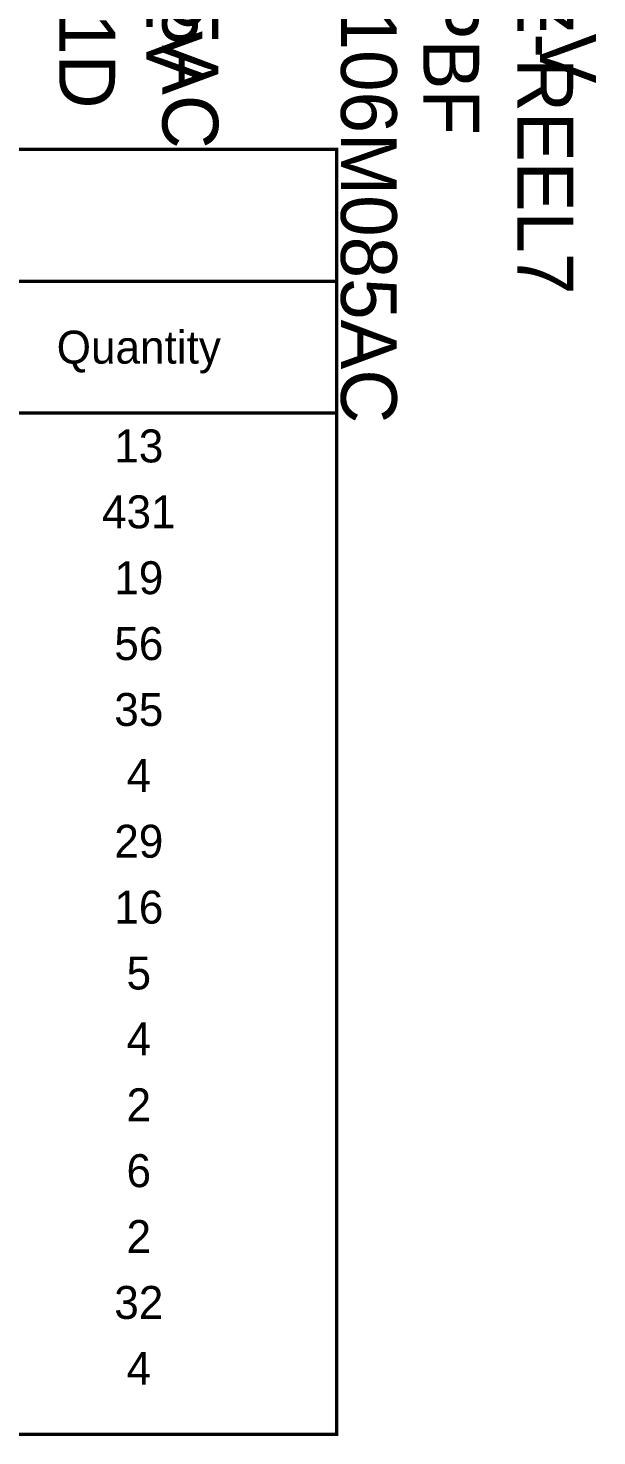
# Model space of a CAD drawing. Extents: x -18 to 179, y -60 to 172.
# Drawn here: x 112.1 to 132.8, y -60.1 to -8.8 of the extents above; entities that cross this region are included whole.
import ezdxf
from ezdxf.enums import TextEntityAlignment as Align

# ---------------------------------------------------------------- set-up
doc = ezdxf.new("R2010")
doc.units = 0
doc.header["$MEASUREMENT"] = 0
doc.layers.add('ASSEMBLY_PART_NUMBERS_TOP', color=102, linetype='CONTINUOUS')
doc.layers.add('DRILL_DRAWING', color=21, linetype='CONTINUOUS')
doc.styles.add('VERIBEST_GERBER_0', font='txt')

msp = doc.modelspace()

# ---------------------------------------------------------------- linework, layer by layer
at = {"layer": 'DRILL_DRAWING', "const_width": 0.12}
msp.add_lwpolyline([(-0.25, -60.05), (-0.25, -13.25), (123.35, -13.25), (123.35, -60.05)], close=True, dxfattribs=at)
for points in [[(-0.25, -18.05), (123.35, -18.05)], [(-0.25, -22.85), (123.35, -22.85)]]:
    msp.add_lwpolyline(points, dxfattribs=at)

# ---------------------------------------------------------------- texts
at = {"layer": 'ASSEMBLY_PART_NUMBERS_TOP', "style": 'VERIBEST_GERBER_0'}
for s, p in [('GRM1885C1H100JA01D', (115.29, 18.75)), ('C3216X5R1E106M085AC', (119.04, 18.5)), ('LTC2913IMS-2#PBF', (128.54, 12.5)), ('ERJ-3GEYJ472V', (118.46, 10.25)), ('ERJ-6ENF2101V', (132.79, 10)), ('C3216X5R1E106M085AC', (125.54, 8.5)), ('ADG719BRTZ-REEL7', (131.96, 8.5))]:
    msp.add_text(s, height=2.032, rotation=270, dxfattribs=at).set_placement(p, align=Align.TOP_LEFT)
at = {"layer": 'DRILL_DRAWING', "style": 'VERIBEST_GERBER_0'}
for s, p in [('Quantity', (116.15, -20.45)), ('13', (116.15, -24.05)), ('431', (116.15, -26.45)), ('19', (116.15, -28.85)), ('56', (116.15, -31.25)), ('35', (116.15, -33.65)), ('4', (116.15, -36.05)), ('29', (116.15, -38.45)), ('16', (116.15, -40.85)), ('5', (116.15, -43.25)), ('4', (116.15, -45.65)), ('2', (116.15, -48.05)), ('6', (116.15, -50.45)), ('2', (116.15, -52.85)), ('32', (116.15, -55.25)), ('4', (116.15, -57.65))]:
    msp.add_text(s, height=1.2, dxfattribs=at).set_placement(p, align=Align.MIDDLE_CENTER)

doc.saveas('drawing.dxf')
